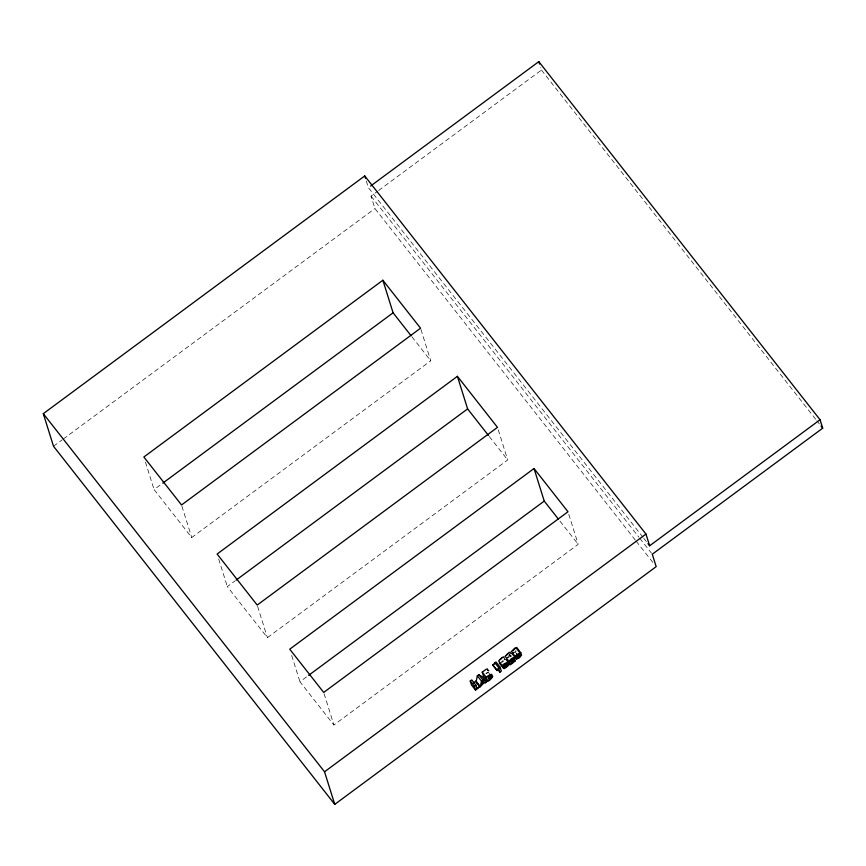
<?xml version="1.0" encoding="UTF-8"?>
<svg xmlns="http://www.w3.org/2000/svg" width="866" height="866" viewBox="0 0 866 866"><rect width="100%" height="100%" fill="white"/><g stroke="black" fill="none" stroke-linecap="round" stroke-linejoin="round"><path stroke-width="0.65" stroke-dasharray="4.33 3.25" d="M503.222 660.412L501.154 662.241M487.341 672.265L485.869 673.726M509.576 654.49L507.487 657.684L510.951 655.129M488.023 672.406L486.356 673.835M503.471 661.148L501.674 662.544M516.233 651.708L515.053 652.672M635.319 540.081L374.935 208.533L371.038 196.095L377.554 191.278M378.637 190.477L541.456 70.059L540.698 67.656M53.508 446.25L62.2 439.82M63.283 439.019L374.935 208.533M420.93 329.448L430.748 360.776L191.743 537.537L154.072 489.571L161.682 483.953M498.275 429.861L507.692 459.933L267.41 637.647L227.325 586.607L234.935 580.978M568.778 514.263L578.196 544.335L333.897 725.004L299.939 681.758L307.538 676.14M507.985 657.846L511.081 655.562M514.317 652.65L515.952 650.615M541.456 70.059L816.021 419.674M816.855 420.746L819.366 423.929M642.973 537.288L368.396 187.662L366.199 180.637M643.806 538.349L646.307 541.531M371.038 196.095L638.935 537.212M639.768 538.273L651.448 553.147M636.153 541.142L652.845 562.402M559.977 521.126L578.196 544.335M411.913 336.787L430.748 360.776M489.322 436.54L507.692 459.933M509.663 654.425L511.319 656.525M509.046 654.523L510.691 656.634M488.175 672.016L490.654 675.177M324.09 693.688L333.897 725.004M291.701 655.454L299.939 681.758M257.592 606.319L267.41 637.647M218.687 559.046L227.325 586.607M181.925 506.209L191.743 537.537M145.434 462.011L154.072 489.571"/><path stroke-width="1.3" d="M504.066 657.565L503.774 656.893L502.258 657.391L498.675 660.899L502.875 666.549C504.304 664.319 508.385 661.786 505.473 665.824C510.734 663.226 503.395 671.41 503.178 665.077M504.618 659.589L504.423 658.712M477.328 675.794L476.203 681.347L480.338 686.619L484.224 682.56L485.025 683.155L486.476 682.083L482.34 676.811L478.801 674.711L477.328 675.794L481.464 681.066L480.338 686.619M506.61 655.097L507.703 653.798M510.139 653.603L510.323 652.293L509.132 652.412L505.138 656.244L509.36 661.927C520.845 650.723 501.176 673.434 515.216 660.823L513.43 658.29M487.753 669.97C488.229 666.712 482.925 671.962 482.243 672.157L483.445 676L487.58 681.261C489.29 681.488 496.045 673.986 490.795 676.346C494.832 672.081 487.082 675.664 486.378 677.428L487.58 681.261M516.58 648.612L516.526 647.465L515.021 647.963L511.427 651.47L515.638 657.121C517.446 654.869 520.964 651.697 518.431 656.244C523.356 654.306 515.974 661.592 515.941 655.638M494.908 662.793L492.906 665.261L497.041 670.533L498.903 668.985L499.888 672.157L501.338 671.085L500.137 667.253L496.002 661.981L494.908 662.793L499.043 668.065L497.041 670.533M500.288 659.481L501.815 658.192M492.906 665.261L493.956 664.395M820.059 419.75L822.7 428.183L652.282 554.218L656.179 566.645L334.752 804.362L53.508 446.25L43.3 413.667L364.727 175.95L645.971 534.073L649.641 545.786L820.059 419.75L538.814 61.638L370.572 186.06M382.88 280.238L143.864 456.999L181.535 504.965L420.54 328.203L382.88 280.238L393.088 312.81L411.101 335.748M162.765 483.152L393.088 312.81M457.41 376.32L217.117 554.034L257.202 605.063L497.485 427.36L457.41 376.32L467.618 408.904L488.489 435.479M236.028 580.177L467.618 408.904M534.03 468.517L289.731 649.186L323.689 692.432L567.988 511.763L534.03 468.517L544.238 501.089L558.321 519.015M308.632 675.339L544.238 501.089M334.752 804.362L324.544 771.79L645.971 534.073M479.775 686.565L475.575 690.137L471.44 684.876L470.238 681.033L471.764 679.907L475.899 685.179L476.982 688.632L479.775 686.565L475.64 681.293L472.847 683.361M512.975 653.895L512.023 653.538L513.462 652.477M475.575 690.137L474.373 686.305L475.899 685.179M481.464 681.066L482.936 679.972L486.476 682.083M499.043 668.065L500.137 667.253M502.875 666.549C502.323 663.778 510.962 660 506.902 664.449C513.397 663.02 500.256 671.897 504.867 667.264M517.175 649.273L521.57 655.097L519.189 657.943L516.32 659.123L517.597 657.749M515.086 660.401L511.622 662.955C519.135 655.497 510.388 656.753 509.36 661.927M514.989 648.591L512.932 650.788M487.883 670.425L488.825 670.674M500.212 663.334L499.271 662.977L503.406 668.238M521.321 654.544L519.665 655.01L520.964 653.018L516.721 647.562M520.856 652.834L517.359 654.501L515.638 657.121M821.033 426.05L822.7 428.183M647.974 543.664L649.641 545.786M516.417 653.776L518.074 655.876M516.58 654.274L518.236 656.385M516.807 655.811L518.453 657.911M512.023 653.538L516.168 658.81M513.56 658.723L515.216 660.823M509.944 664.276L505.917 659.372M508.407 662.533L510.063 664.644M503.222 664.19L505.701 667.35M497.409 668.996L499.888 672.157M492.776 664.882L496.922 670.143M482.243 672.157L486.378 677.428M478.801 674.711L482.936 679.972M479.894 686.944L475.64 681.293M470.238 681.033L474.373 686.305M43.3 413.667L324.544 771.79M538.814 61.638L539.572 64.041M364.727 175.95L365.463 178.299M482.438 681.271L482.081 683.664L483.899 682.321L482.438 681.271M491.542 677.277L488.987 679.756L488.532 678.305L490.903 676.79L491.542 677.277M490.784 675.718L488.402 677.905L488.023 676.703L490.134 675.253L490.784 675.718"/></g></svg>
